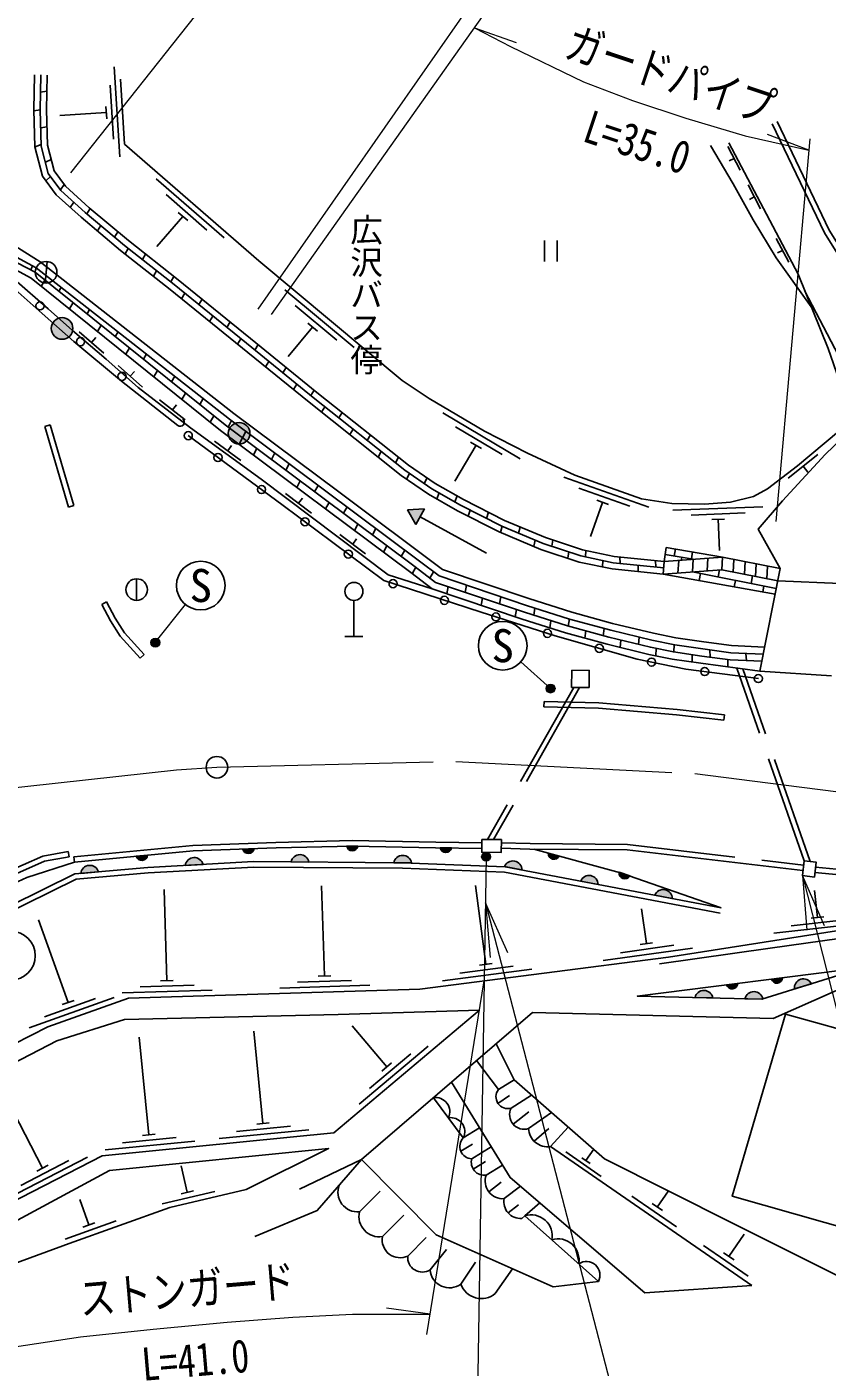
# Model space of a CAD drawing. Units: millimetres at full size, sheet at 1:1000; details may follow other scales. Extents: x 40000 to 680000, y 20000 to 380000.
# Drawn here: x 155768 to 200195, y 262433 to 336785 of the extents above; entities that cross this region are included whole.
import ezdxf
from ezdxf.enums import TextEntityAlignment as Align

# ---------------------------------------------------------------- set-up
doc = ezdxf.new("R2010")
doc.units = ezdxf.units.MM
doc.header["$LTSCALE"] = 1000
doc.linetypes.add('CHAIN', pattern=[18.5, 12, -1.5, 3.5, -1.5])
doc.linetypes.add('DASHED', pattern=[7.5, 6, -1.5])
for name, color, linetype, lineweight in [('M-BGD', 7, 'Continuous', 25), ('M-BMK', 2, 'CHAIN', 13), ('M-BMK-SRVR', 3, 'Continuous', 25), ('M-STR-HTXT', 7, 'Continuous', 13), ('M-STR-STRC', 7, 'Continuous', 25)]:
    doc.layers.add(name, color=color, linetype=linetype, lineweight=lineweight)
doc.layers.add('M-BMK-HTXT', color=7, linetype='Continuous')
doc.styles.add('@ＭＳ ゴシック', font='')
doc.styles.add('ＭＳ ゴシック', font='')
doc.styles.get('@ＭＳ ゴシック').set_extended_font_data('@MS Gothic')
doc.styles.get('ＭＳ ゴシック').set_extended_font_data('MS Gothic')

# ---------------------------------------------------------------- blocks, each defined once
blk = doc.blocks.new('open_arrow')
at = {"color": 0, "linetype": 'Continuous', "lineweight": -2}
blk.add_lwpolyline([(7.5, 1.25), (0, 0), (7.5, -1.25)], dxfattribs=at)

msp = doc.modelspace()

# ---------------------------------------------------------------- hatches: boundary and pattern name
at = {"layer": 'M-BGD'}
for points in [[(157125, 320053, -0.41421), (157725, 320653, -0.41421), (158325, 320053, -1)], [(166954, 314236, -0.41421), (167554, 314836, -0.41421), (168154, 314236, -1)], [(177849, 310051), (176907, 309996), (177368, 309174)], [(161847, 290773), (162470, 290832, -0.84072)], [(167762, 291174), (168388, 291196, -0.84072)], [(170439, 290460, -0.82183), (171429, 290453)], [(173525, 291347), (174151, 291335, -0.84072)], [(176135, 290418, -0.82183), (177126, 290410)], [(178712, 291247), (179337, 291238, -0.84072)], [(184715, 290955), (185319, 290789, -0.84072)], [(159751, 289910, 0.82183), (158764, 289822)], [(164563, 290266, -0.82183), (165552, 290321)], [(182277, 290199, -0.82183), (183251, 290014)], [(186507, 289395, -0.82183), (187481, 289210)], [(188640, 289886), (189231, 289680, -0.84072)], [(190623, 288613, -0.82183), (191597, 288428)], [(197101, 283960), (197722, 284039, -0.84072)], [(192858, 282938, -0.82183), (193848, 282915)], [(194609, 283644), (195230, 283723, -0.84072)], [(198374, 283412, -0.82183), (199319, 283707)], [(195628, 282872, -0.82183), (196619, 282849)]]:
    msp.add_hatch(color=256, dxfattribs=at).paths.add_polyline_path(points)
at = {"layer": 'M-STR-HTXT'}
for points in [[(163150, 302650, -1), (162653, 302599, -0.41421), (162876, 302873, -0.41421)], [(184825, 300330, -0.41421), (185087, 300092, -0.41421), (184848, 299831, -1)], [(181084, 290574, -1), (181446, 290918, -0.41421), (181437, 290565, -0.41421)]]:
    msp.add_hatch(color=256, dxfattribs=at).paths.add_polyline_path(points)

# ---------------------------------------------------------------- linework, layer by layer
at = {"layer": 'M-BGD'}
for p, q in [((160939, 329567), (160625, 334557)), ((156876, 333208), (156526, 333163)), ((160576, 330546), (160388, 333540)), ((160205, 331675), (160161, 332374)), ((156510, 332180), (156161, 332119)), ((160183, 332024), (157602, 331862)), ((156889, 331242), (156540, 331181)), ((156569, 330263), (156224, 330120)), ((195373, 328825), (194674, 330152)), ((157124, 329422), (156798, 329286)), ((195023, 329489), (194758, 329349)), ((157083, 328484), (156831, 328235)), ((157840, 328046), (157633, 327737)), ((166716, 325074), (162945, 328358)), ((196498, 326688), (195799, 328015)), ((165765, 325505), (163502, 327475)), ((196148, 327351), (195883, 327211)), ((158371, 327061), (158174, 326767)), ((159293, 326703), (159107, 326403)), ((164700, 326033), (164173, 326493)), ((159873, 325761), (159687, 325460)), ((164437, 326263), (162982, 324593)), ((160826, 325419), (160640, 325119)), ((184500, 324938), (184500, 323765)), ((185200, 324938), (185200, 323765)), ((198059, 323722), (197360, 325049)), ((161404, 324489), (161227, 324183)), ((162366, 324177), (162189, 323871)), ((197710, 324385), (197444, 324245)), ((155995, 323296), (156083, 323533)), ((156781, 322571), (156900, 323765)), ((156570, 322388), (156772, 322739)), ((162975, 323252), (162798, 322946)), ((163937, 322939), (163760, 322633)), ((157553, 322112), (157680, 322333)), ((164543, 322002), (164361, 321699)), ((173937, 318992), (170096, 322193)), ((158133, 321134), (158335, 321485)), ((165501, 321676), (165319, 321373)), ((172976, 319401), (170672, 321322)), ((159116, 320858), (159255, 321101)), ((166096, 320743), (165915, 320439)), ((158675, 319859), (160042, 318689)), ((159696, 319879), (159897, 320231)), ((160678, 319603), (160831, 319869)), ((167054, 320416), (166873, 320113)), ((171632, 320131), (170267, 318493)), ((171901, 319907), (171363, 320355)), ((159358, 319274), (159593, 319548)), ((161258, 318625), (161460, 318976)), ((167649, 319483), (167468, 319179)), ((168608, 319156), (168426, 318853)), ((162241, 318349), (162406, 318636)), ((160834, 317996), (162184, 316805)), ((161509, 317400), (161747, 317670)), ((162821, 317371), (163022, 317722)), ((169202, 318222), (169021, 317919)), ((170160, 317895), (169979, 317592)), ((163804, 317095), (163981, 317404)), ((170755, 316962), (170574, 316658)), ((163139, 316086), (164568, 314991)), ((164383, 316116), (164585, 316468)), ((165366, 315840), (165556, 316171)), ((171713, 316635), (171531, 316331)), ((163854, 315539), (164073, 315825)), ((172310, 315711), (172132, 315405)), ((173272, 315394), (173094, 315089)), ((183162, 312816), (178860, 315364)), ((156772, 314620), (157060, 314704)), ((156772, 314620), (158085, 310141)), ((157060, 314704), (158373, 310226)), ((165946, 314862), (166147, 315213)), ((166940, 314586), (167133, 314941)), ((182149, 313067), (179568, 314596)), ((166195, 313793), (167650, 312734)), ((167547, 313633), (167934, 314343)), ((173877, 314467), (173699, 314162)), ((174838, 314151), (174660, 313845)), ((166923, 313263), (167134, 313554)), ((168349, 313034), (168542, 313389)), ((169343, 312791), (169536, 313146)), ((175443, 313224), (175265, 312918)), ((180705, 313574), (179528, 311585)), ((181006, 313395), (180404, 313752)), ((199672, 313062), (198033, 311749)), ((170144, 312192), (170337, 312547)), ((176405, 312907), (176227, 312602)), ((198852, 312405), (199115, 312078)), ((170752, 311239), (170945, 311594)), ((177003, 312014), (176847, 311696)), ((177985, 311769), (177830, 311451)), ((190286, 310139), (185572, 311806)), ((170133, 310896), (171571, 309813)), ((171746, 310995), (171939, 311350)), ((178653, 310933), (178522, 310605)), ((189243, 310190), (186415, 311190)), ((158085, 310141), (158373, 310226)), ((170852, 310354), (171068, 310642)), ((172354, 310041), (172547, 310396)), ((173348, 309798), (173542, 310153)), ((176907, 309996), (177849, 310051)), ((177368, 309174), (177849, 310051)), ((179651, 310763), (179520, 310434)), ((187729, 310407), (187059, 308512)), ((188059, 310290), (187399, 310524)), ((196622, 310165), (191626, 309964)), ((176907, 309996), (177368, 309174)), ((177608, 309612), (181292, 307595)), ((180386, 309973), (180272, 309638)), ((181391, 309855), (181277, 309520)), ((195634, 309825), (192637, 309704)), ((194497, 309479), (193798, 309451)), ((194148, 309465), (194217, 307739)), ((173139, 308631), (174577, 307548)), ((173956, 308844), (174149, 309199)), ((174950, 308601), (175144, 308955)), ((182146, 309080), (182058, 308738)), ((183157, 309037), (183069, 308695)), ((173858, 308089), (174075, 308377)), ((175558, 307647), (175751, 308002)), ((183992, 308309), (183903, 307967)), ((184966, 308317), (184904, 307969)), ((191262, 307910), (191140, 307125)), ((191262, 307910), (194388, 307366)), ((191774, 307821), (191706, 307430)), ((176552, 307403), (176746, 307758)), ((185853, 307654), (185790, 307306)), ((186794, 307733), (186771, 307380)), ((187750, 307175), (187728, 306822)), ((188683, 307371), (188698, 307018)), ((190673, 307172), (190689, 306819)), ((191140, 307125), (191097, 306426)), ((191140, 307125), (194388, 307366)), ((191201, 307518), (192764, 307246)), ((191952, 307185), (191910, 306486)), ((192128, 307356), (192097, 307196)), ((192722, 307656), (192654, 307265)), ((192764, 307246), (192721, 306546)), ((193576, 307306), (193533, 306607)), ((194388, 307366), (194345, 306667)), ((197582, 306733), (194388, 307366)), ((195013, 307242), (194970, 306543)), ((195640, 307118), (195597, 306418)), ((177160, 306449), (177353, 306805)), ((178148, 306202), (178344, 306556)), ((189694, 306918), (189709, 306565)), ((191097, 306426), (194345, 306667)), ((197301, 305310), (191097, 306426)), ((197365, 305635), (192721, 306546)), ((193090, 306068), (193166, 306459)), ((194136, 306269), (194223, 306658)), ((197448, 306052), (194345, 306667)), ((196258, 306995), (196216, 306296)), ((197582, 306733), (196458, 301042)), ((196885, 306871), (196842, 306172)), ((161866, 306165), (161866, 304965)), ((179088, 305333), (179161, 305730)), ((180109, 305412), (180182, 305809)), ((195030, 305719), (195101, 306079)), ((195970, 305909), (196053, 306328)), ((196616, 305433), (196682, 305769)), ((160198, 304883), (159934, 304741)), ((173928, 304963), (173928, 302963)), ((180984, 304696), (181057, 305093)), ((182005, 304775), (182078, 305173)), ((182880, 304059), (182953, 304457)), ((183910, 304145), (183976, 304544)), ((184798, 303445), (184864, 303843)), ((185817, 303543), (185883, 303940)), ((187761, 303009), (187811, 303410)), ((173428, 302963), (174428, 302963)), ((186746, 302873), (186797, 303274)), ((188705, 302359), (188743, 302761)), ((189715, 302527), (189753, 302929)), ((162290, 301960), (162067, 301759)), ((190683, 301898), (190705, 302301)), ((191686, 302106), (191707, 302509)), ((192692, 301552), (192694, 301956)), ((193690, 301814), (193686, 302219)), ((195715, 301625), (195675, 302027)), ((194686, 301278), (194682, 301682)), ((184481, 299366), (184473, 299066)), ((194485, 298627), (194452, 298329)), ((158065, 291038), (158118, 290743)), ((158387, 290742), (158415, 290444)), ((162470, 290832), (161847, 290773)), ((168388, 291196), (167762, 291174)), ((174151, 291335), (173525, 291347)), ((179337, 291238), (178712, 291247)), ((185319, 290789), (184715, 290955)), ((164563, 290266), (165552, 290321)), ((170439, 290460), (171429, 290453)), ((176135, 290418), (177126, 290410)), ((182277, 290199), (183251, 290014)), ((158764, 289822), (159751, 289910)), ((186507, 289395), (187481, 289210)), ((189231, 289680), (188640, 289886)), ((163547, 283872), (163392, 288932)), ((172288, 284140), (172135, 289136)), ((181244, 284781), (180680, 289151)), ((190623, 288613), (191597, 288428)), ((199658, 287378), (199492, 288869)), ((190160, 285931), (189891, 287864)), ((158061, 282664), (156424, 287240)), ((197239, 286506), (202209, 287057)), ((198200, 286914), (201182, 287245)), ((199310, 287339), (200006, 287416)), ((187767, 284991), (192719, 285682)), ((188716, 285426), (191687, 285841)), ((189814, 285882), (190507, 285979)), ((180897, 284736), (181591, 284825)), ((171938, 284129), (172638, 284151)), ((178841, 283866), (183800, 284505)), ((179795, 284291), (182770, 284675)), ((197722, 284039), (197101, 283960)), ((161067, 283195), (166064, 283349)), ((162057, 283526), (165056, 283618)), ((163197, 283861), (163897, 283882)), ((169808, 283463), (174805, 283617)), ((170798, 283794), (173797, 283886)), ((195230, 283723), (194609, 283644)), ((198374, 283412), (199319, 283707)), ((155909, 281257), (160617, 282941)), ((156749, 281876), (159574, 282886)), ((157731, 282546), (158390, 282782)), ((192858, 282938), (193848, 282915)), ((195628, 282872), (196619, 282849)), ((168876, 275955), (168368, 281077)), ((175745, 279085), (173826, 281365)), ((162543, 275327), (162005, 280742)), ((174219, 277016), (178045, 280235)), ((174791, 277889), (177086, 279821)), ((175478, 278859), (176013, 279310)), ((180736, 279442), (181944, 277840)), ((182815, 278368), (181944, 277840)), ((156639, 273472), (154405, 277820)), ((178334, 277381), (179996, 275153)), ((181922, 277065), (182562, 277496)), ((183785, 277522), (182652, 276805)), ((182759, 275916), (183641, 276592)), ((168528, 275921), (169224, 275990)), ((184887, 276563), (183621, 275672)), ((161080, 274880), (164065, 275176)), ((162194, 275292), (162891, 275361)), ((166447, 275111), (171423, 275605)), ((167413, 275509), (170398, 275805)), ((179996, 275153), (180901, 275711)), ((183925, 274965), (184745, 275666)), ((185826, 275744), (184828, 274674)), ((160114, 274483), (165090, 274977)), ((179852, 274420), (180499, 274796)), ((180468, 273997), (181547, 274663)), ((196016, 266966), (184828, 274674)), ((185679, 274379), (187656, 273017)), ((186804, 273895), (187233, 274518)), ((154689, 271795), (159137, 274081)), ((155442, 272519), (158110, 273890)), ((156328, 273312), (156950, 273632)), ((180553, 273409), (181229, 273843)), ((181271, 273086), (182176, 273644)), ((186573, 274054), (187034, 273737)), ((164676, 272135), (164336, 273596)), ((163284, 271502), (166205, 272184)), ((164336, 272056), (165017, 272215)), ((174231, 271051), (175382, 272194)), ((181412, 272163), (182107, 272696)), ((182264, 271782), (183167, 272468)), ((190762, 271314), (191381, 272212)), ((159215, 270326), (158711, 271738)), ((182485, 270994), (183068, 271441)), ((189357, 271918), (191827, 270216)), ((190474, 271513), (191051, 271116)), ((175507, 269677), (176703, 270865)), ((187496, 267187), (183413, 270827)), ((157904, 269539), (160729, 270548)), ((158886, 270208), (159545, 270444)), ((176913, 268599), (177940, 269619)), ((193329, 269182), (195799, 267480)), ((194734, 268578), (195585, 269814)), ((178159, 267832), (179071, 268968)), ((194446, 268777), (195022, 268380)), ((179864, 267045), (180679, 268255)), ((181767, 266517), (182722, 267895))]:
    msp.add_line(p, q, dxfattribs=at)
at = {"layer": 'M-BGD', "linetype": 'DASHED'}
for p, q in [((197448, 306052), (200918, 305905)), ((198915, 290521), (195181, 301212)), ((199250, 290480), (195510, 301168)), ((196458, 301042), (200439, 300778)), ((186139, 300144), (181343, 291700)), ((186451, 300142), (181671, 291698))]:
    msp.add_line(p, q, dxfattribs=at)
at = {"layer": 'M-BGD'}
for points in [[(156191, 334119), (156159, 332176), (156223, 330122), (156637, 328498), (157396, 327469), (158779, 326221), (160973, 324383), (163734, 322208), (168038, 318717), (171437, 315957), (176545, 311902), (178070, 310865), (179676, 309941), (181988, 308767), (184305, 307799), (186434, 307093), (188263, 306710), (191097, 306426)], [(156191, 334119), (156159, 332176), (156223, 330122), (156637, 328498), (157396, 327469), (158779, 326221), (160973, 324383), (163734, 322208), (168038, 318717), (171437, 315957), (176545, 311902), (178070, 310865), (179676, 309941), (181988, 308767), (184305, 307799), (186434, 307093), (188263, 306710), (191097, 306426)], [(156541, 334113), (156510, 332179), (156572, 330171), (156960, 328650), (157657, 327705), (159008, 326485), (161193, 324655), (163952, 322482), (168258, 318989), (171656, 316230), (176753, 312184), (178256, 311162), (179842, 310249), (182135, 309085), (184427, 308127), (186525, 307431), (188316, 307056), (191118, 306776)], [(156891, 334107), (156860, 332181), (156920, 330220), (157282, 328803), (157917, 327941), (159238, 326749), (161414, 324927), (164171, 322755), (168479, 319261), (171875, 316503), (176960, 312466), (178442, 311458), (180009, 310557), (182282, 309403), (184550, 308455), (186616, 307770), (188370, 307403), (191140, 307125)], [(194738, 330352), (198576, 323061), (200248, 318943), (201615, 315011), (198552, 312427), (196876, 311148), (196100, 310737), (194835, 310418), (193388, 310311), (191575, 310342), (189880, 310601), (186178, 311910), (183556, 313130), (181164, 314348), (178099, 316164), (176598, 317164), (168640, 323796), (161194, 330280), (160968, 333882)], [(197145, 331409), (200048, 325359), (206390, 315214)], [(197415, 331538), (200312, 325504), (206665, 315340)], [(196723, 302382), (194883, 302463), (193344, 302668), (191800, 302898), (190556, 303147), (188283, 303695), (186014, 304318), (183634, 305072), (178838, 306683), (173090, 310989), (167262, 315344), (156515, 323753), (154950, 324721), (153978, 325013), (153052, 325077), (152273, 325023), (151676, 324853), (151040, 324427)], [(196644, 301985), (194848, 302064), (193288, 302272), (191731, 302504), (190469, 302756), (188183, 303308), (185900, 303934), (183510, 304692), (178649, 306324), (177563, 307148), (167019, 315026), (156295, 323417), (154759, 324255), (153763, 324480), (152974, 324528), (152484, 324504), (151922, 324345), (151407, 324028)], [(196566, 301588), (194813, 301665), (193232, 301876), (191662, 302110), (190383, 302365), (188083, 302920), (185787, 303551), (183385, 304311), (178459, 305966), (177322, 306828), (166774, 314710), (156234, 323171), (154774, 323931), (154123, 323968), (153325, 323950), (152481, 323854), (151824, 323574)], [(196458, 301042), (193176, 301480), (191593, 301716), (190297, 301975), (187983, 302533), (185674, 303167), (183261, 303931), (178270, 305608), (177082, 306509), (166529, 314394), (156010, 322838), (154725, 323548), (154212, 323659), (153551, 323664), (153114, 323556), (152340, 323157)], [(178270, 305608), (175827, 306380), (168775, 311693), (164858, 314542), (161946, 316774), (160170, 318343), (158313, 319932), (156957, 321144), (155079, 322763), (153693, 323020), (152823, 322560)], [(164146, 314677), (161032, 317121), (158375, 319336), (156630, 320888), (154959, 322365), (153956, 322575)], [(198955, 322127), (202479, 315369), (200083, 313053), (197717, 310488), (196356, 308927), (197582, 306733)], [(196373, 300632), (192344, 301159), (189653, 301704), (185094, 303007), (180995, 304308), (175586, 306066), (169920, 310292), (164731, 314107)], [(160198, 304883), (160682, 303985), (161198, 303175), (162290, 301960)], [(159934, 304741), (160423, 303833), (160958, 302992), (162067, 301759)], [(184473, 299066), (187508, 298985), (191829, 298623), (194452, 298329)], [(184481, 299366), (187525, 299284), (191858, 298922), (194485, 298627)], [(181024, 291514), (178467, 291551), (173837, 291641), (169592, 291540), (164979, 291374), (158387, 290742)], [(148546, 287885), (152272, 288848), (156666, 290786), (158065, 291038)], [(148621, 287595), (152371, 288563), (156755, 290497), (158118, 290743)], [(181022, 291214), (178461, 291251), (173838, 291341), (169601, 291240), (164999, 291075), (158415, 290444)], [(182105, 291221), (183695, 291176), (189089, 291124), (198850, 289990)], [(183916, 291174), (188723, 289857), (194318, 287911)], [(194318, 287911), (182323, 290190), (176631, 290414), (168358, 290476), (162485, 290152), (158431, 289793), (151272, 286273), (145758, 283620), (137573, 282394)], [(194262, 287616), (182289, 289892), (176624, 290114), (168365, 290176), (162506, 289852), (158513, 289499), (151403, 286003), (145848, 283330), (137761, 282119)], [(152869, 288269), (155772, 289594), (158415, 290444)], [(199515, 289870), (203215, 289520), (220635, 287486), (261927, 282183), (273888, 280974), (314625, 275650), (338350, 272805), (350270, 271394), (364247, 269755)], [(136305, 283463), (141495, 275702), (148421, 276983), (156943, 281308), (161409, 282906), (177592, 283402), (191392, 285182), (200712, 286632), (204548, 286632), (204382, 287627)], [(190881, 284812), (197030, 285685), (201908, 286368)], [(170898, 272306), (174339, 273953), (183834, 282101), (197194, 281782), (202845, 284276)], [(226606, 275104), (207791, 284572), (202206, 284608), (189652, 283015), (196574, 282850), (202206, 284608), (212753, 279129), (220779, 275923), (226382, 274715)], [(181818, 280371), (182815, 278368), (187837, 273991), (194967, 270412), (200825, 267488)], [(196016, 266966), (190066, 266553), (182602, 272952), (179339, 278243)], [(168420, 269686), (171892, 271121), (174339, 273953)], [(174339, 273953), (178495, 269771), (184986, 266891), (187496, 267187)], [(184239, 271549), (183413, 270827), (183239, 270677)]]:
    msp.add_lwpolyline(points, dxfattribs=at)
at = {"layer": 'M-BGD', "linetype": 'DASHED'}
for points in [[(193720, 330194), (194974, 328069), (196085, 326071), (197355, 323978), (199312, 321249)], [(182107, 291521), (183701, 291476), (189108, 291424), (198884, 290288)], [(199544, 290168), (203246, 289818), (220672, 287784), (261961, 282481), (273922, 281272), (314663, 275948), (338385, 273103), (350304, 271692), (364265, 270058)]]:
    msp.add_lwpolyline(points, dxfattribs=at)
at = {"layer": 'M-BGD'}
for points in [[(186014, 301090), (186988, 301083), (186981, 300138), (186007, 300145)], [(181025, 291702), (182108, 291696), (182104, 290992), (181021, 290999)], [(198915, 290521), (199585, 290439), (199485, 289622), (198815, 289704)], [(142902, 274437), (148997, 268534), (159959, 274166), (172815, 275442), (180889, 282236), (173049, 281992), (161186, 281727), (157430, 280545), (149499, 276434)], [(197875, 282023), (194929, 271915), (210472, 267501), (211227, 269943), (211704, 269799), (213404, 275756), (205151, 278294), (205368, 279000), (202436, 279902), (202674, 280676)], [(147352, 266339), (160365, 273339), (172519, 274556), (167953, 272284), (163699, 271291), (158129, 269300), (153211, 267504), (149643, 266126)]]:
    msp.add_lwpolyline(points, close=True, dxfattribs=at)
for centre, radius in [((156841, 323168), 600), ((156499, 321304), 225), ((157725, 320053), 600), ((158748, 319318), 225), ((161052, 317397), 225), ((167554, 314236), 600), ((164731, 314107), 225), ((166381, 312894), 225), ((168798, 311117), 225), ((171208, 309331), 225), ((173613, 307537), 225), ((161866, 305565), 600), ((173928, 305463), 500), ((176098, 305899), 225), ((178951, 304972), 225), ((181806, 304051), 225), ((184666, 303143), 225), ((187546, 302306), 225), ((190446, 301544), 225), ((193398, 301021), 225), ((196373, 300632), 225)]:
    msp.add_circle(centre, radius, dxfattribs=at)
for centre, radius, start, end in [((164285, 314854), 225, 231.87806, 51.87806), ((162153, 290857), 318, 195.36527, 355.583), ((168073, 291240), 318, 191.94836, 352.16609), ((170933, 290359), 505, 10.74308, 168.40127), ((173839, 291395), 318, 188.77258, 348.99031), ((176630, 290316), 505, 10.74308, 168.40127), ((179025, 291297), 318, 189.06066, 349.27839), ((185032, 290925), 318, 174.56803, 334.78576), ((159266, 289768), 505, 16.22874, 173.88693), ((165063, 290196), 505, 14.33165, 171.98984), ((182746, 290011), 505, 0.41002, 158.06821), ((186976, 289207), 505, 0.41002, 158.06821), ((188954, 289834), 318, 170.71325, 330.93098), ((191092, 288424), 505, 0.41002, 158.06821), ((197405, 284054), 318, 197.12622, 357.34395), ((193351, 282829), 505, 9.80801, 167.4662), ((194912, 283737), 318, 197.12622, 357.34395), ((198876, 283466), 505, 28.51134, 186.16953), ((196121, 282763), 505, 9.80801, 167.4662), ((178465, 276612), 780, 333.78821, 99.63635), ((182466, 277438), 659, 142.37413, 286.37671), ((183373, 276441), 808, 153.23645, 287.85312), ((179296, 275497), 780, 333.78821, 99.63635), ((180482, 274677), 680, 135.57851, 268.85286), ((184660, 275700), 1039, 181.49195, 279.29326), ((181158, 273796), 718, 163.71803, 279.07273), ((182187, 272754), 975, 160.05168, 274.49602), ((174133, 272139), 1093, 158.62948, 275.16367), ((183190, 271617), 941, 169.90062, 272.93583), ((175340, 270801), 1136, 167.30734, 278.42983), ((183768, 269722), 1160, 348.76868, 107.7983), ((176489, 269502), 998, 169.92032, 295.15446), ((185261, 268391), 1160, 348.76868, 107.7983), ((177725, 268522), 815, 174.60402, 302.16829), ((179228, 267919), 1081, 184.84438, 306.00112), ((186824, 267537), 758, 332.50524, 124.06174), ((180997, 267436), 1199, 199.07441, 309.93051)]:
    msp.add_arc(centre, radius, start, end, dxfattribs=at)
at = {"layer": 'M-BMK'}
msp.add_lwpolyline([(70760, 270438), (82377, 273361), (96253, 277586), (123125, 287185), (130260, 289543), (141621, 292319), (153030, 294358), (164081, 295568), (166323, 295711), (179583, 296038), (192845, 295359), (197763, 294730), (265560, 286287), (364528, 274402)], dxfattribs=at)
at = {"layer": 'M-BMK-SRVR'}
msp.add_circle((166323, 295711), 600, dxfattribs=at)
at = {"layer": 'M-STR-HTXT'}
for p, q in [((170954, 344782), (158201, 328681)), ((180338, 337952), (168597, 321121)), ((169350, 320825), (181063, 337358)), ((180615, 336725), (182930, 335910)), ((199179, 329948), (196879, 330809)), ((199234, 330577), (197352, 309342)), ((162902, 302625), (164585, 304737)), ((184837, 300080), (183190, 301555)), ((181265, 290746), (180787, 260904)), ((177972, 264240), (181155, 283862)), ((178156, 265370), (175725, 265712))]:
    msp.add_line(p, q, dxfattribs=at)
for points in [[(180615, 336725), (182612, 335690), (186671, 333740), (189390, 332700), (192354, 331712), (195647, 330733), (199179, 329948)], [(198815, 289704), (206355, 260109), (232773, 256899)], [(181224, 288187), (189990, 254427), (216425, 251356)], [(150781, 262867), (154481, 263473), (158751, 264113), (162777, 264540), (166894, 264937), (170533, 265203), (173843, 265371), (178156, 265370)]]:
    msp.add_lwpolyline(points, dxfattribs=at)
for centre in [(162902, 302625), (184837, 300080), (181265, 290746)]:
    msp.add_circle(centre, 250, dxfattribs=at)
at = {"layer": 'M-STR-STRC'}
for centre in [(165426, 305793), (182185, 302455), (154888, 285260)]:
    msp.add_circle(centre, 1350, dxfattribs=at)

# ---------------------------------------------------------------- block references
at = {"layer": 'M-STR-HTXT', "xscale": 400, "yscale": 400}
for p, rotation in [((198815, 289704), 284.3), ((181224, 288187), 284.6)]:
    msp.add_blockref('open_arrow', p, dxfattribs=dict(at, rotation=rotation))

# ---------------------------------------------------------------- texts
at = {"layer": 'M-BMK-HTXT', "style": '@ＭＳ ゴシック'}
msp.add_text('広沢バス停', height=1320, rotation=270, dxfattribs=at).set_placement((174602, 326435), align=Align.MIDDLE_LEFT)
at = {"layer": 'M-STR-HTXT', "style": 'ＭＳ ゴシック', "width": 0.8}
for s, rotation, p in [('ガードパイプ', 341.561, (191044, 332723)), ('L=35.0', 341.561, (189196, 328997)), ('ストンガード', 4.881, (164789, 265281)), ('L=41.0', 4.881, (165251, 261381))]:
    msp.add_text(s, height=1833, rotation=rotation, dxfattribs=at).set_placement(p, align=Align.BOTTOM_CENTER)
at = {"layer": 'M-STR-STRC', "style": 'ＭＳ ゴシック'}
for p in [(165426, 305793), (182185, 302455)]:
    msp.add_text('S', height=1833, dxfattribs=at).set_placement(p, align=Align.MIDDLE_CENTER)

doc.saveas('drawing.dxf')
